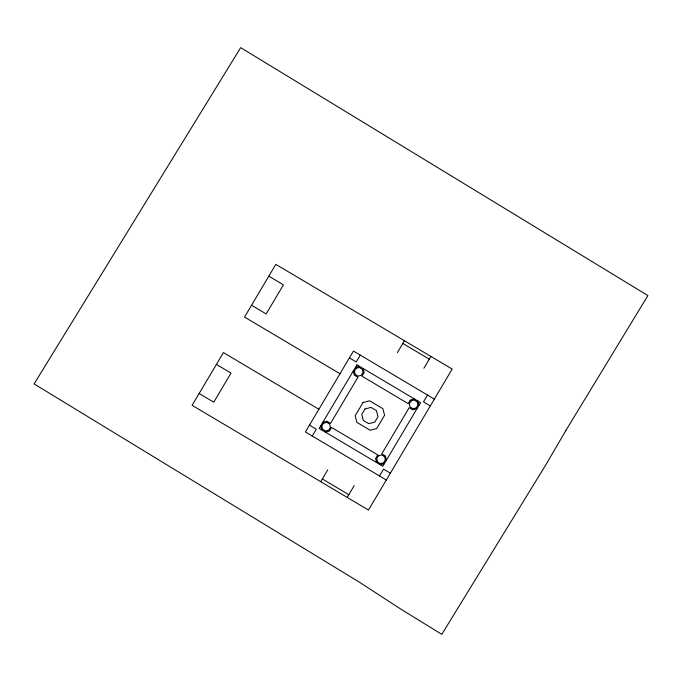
<?xml version="1.0" encoding="UTF-8"?>
<svg xmlns="http://www.w3.org/2000/svg" width="682" height="682" viewBox="0 0 682 682"><rect width="100%" height="100%" fill="white"/><g stroke="black" fill="none" stroke-linecap="round" stroke-linejoin="round"><path stroke-width="1.02" d="M312.22 436.011L316.269 429.191L309.449 425.142M360.267 355.109L356.217 361.929L349.397 357.88M320.736 481.697L327.752 469.881M397.444 352.543L404.46 340.727M347.181 497.4L354.197 485.584M423.88 368.246L430.896 356.43M379.49 475.959L383.54 469.139L390.351 473.189M427.537 395.057L423.488 401.877L430.299 405.926M322.842 422.277L326.908 421.212L330.548 423.377L357.939 377.248L354.308 375.091L353.285 371.008M355.441 367.368L359.499 366.336M414.409 398.944L410.342 399.976L408.186 403.616L362.014 376.191L364.171 372.551L363.139 368.493M325.348 432.124L329.406 431.092L331.571 427.461L377.743 454.877L375.577 458.517L376.617 462.575M416.915 408.799L412.815 409.839L409.183 407.683L381.792 453.803L385.424 455.968L386.472 460.06M380.249 464.732L384.307 463.7M402.84 343.455L429.276 359.158M268.819 276.159L283.439 284.837L266.168 313.925L251.547 305.246M434.349 399.106L353.447 351.06L305.4 431.962L386.302 480.009M339.977 373.745L244.531 317.062L275.835 264.343L452.192 369.073L368.468 510.042L192.119 405.313L223.432 352.594L318.878 409.277M216.407 364.41L231.028 373.088L213.756 402.184L199.135 393.497M322.356 478.969L348.8 494.672M418.04 401.101L419.072 405.159M320.676 425.909L321.716 429.967M565.855 430.53L545.864 464.757L441.791 634.354L400.692 609.035L359.576 582.3L34.1 383.906L240.678 47.646L647.9 295.579L565.855 430.53M356.959 364.827L319.167 428.458L382.798 466.249L420.589 402.61L356.959 364.827M323.524 423.19L321.81 426.071L322.629 429.285L325.51 430.998L328.724 430.18L330.438 427.29L329.628 424.059L326.755 422.346L323.524 423.19M356.132 368.289L354.418 371.17L355.22 374.409L358.101 376.114L361.324 375.279L363.037 372.389L362.219 369.184L359.337 367.47L356.132 368.289M363.046 402.508L355.169 415.773L356.874 422.38L370.138 430.257L376.686 428.552L384.563 415.287L382.883 408.688L369.618 400.811L363.046 402.508M364.964 408.97L361.758 414.358L363.31 420.436L368.698 423.641L374.776 422.09L377.981 416.702L376.43 410.624L371.042 407.418L364.964 408.97M378.425 455.789L376.711 458.679L377.53 461.885L380.411 463.598L383.625 462.78L385.339 459.898L384.512 456.65L381.63 454.937L378.425 455.789M411.033 400.897L409.319 403.778L410.104 407.001L412.985 408.706L416.233 407.879L417.947 404.997L417.128 401.783L414.238 400.078L411.033 400.897"/></g></svg>
